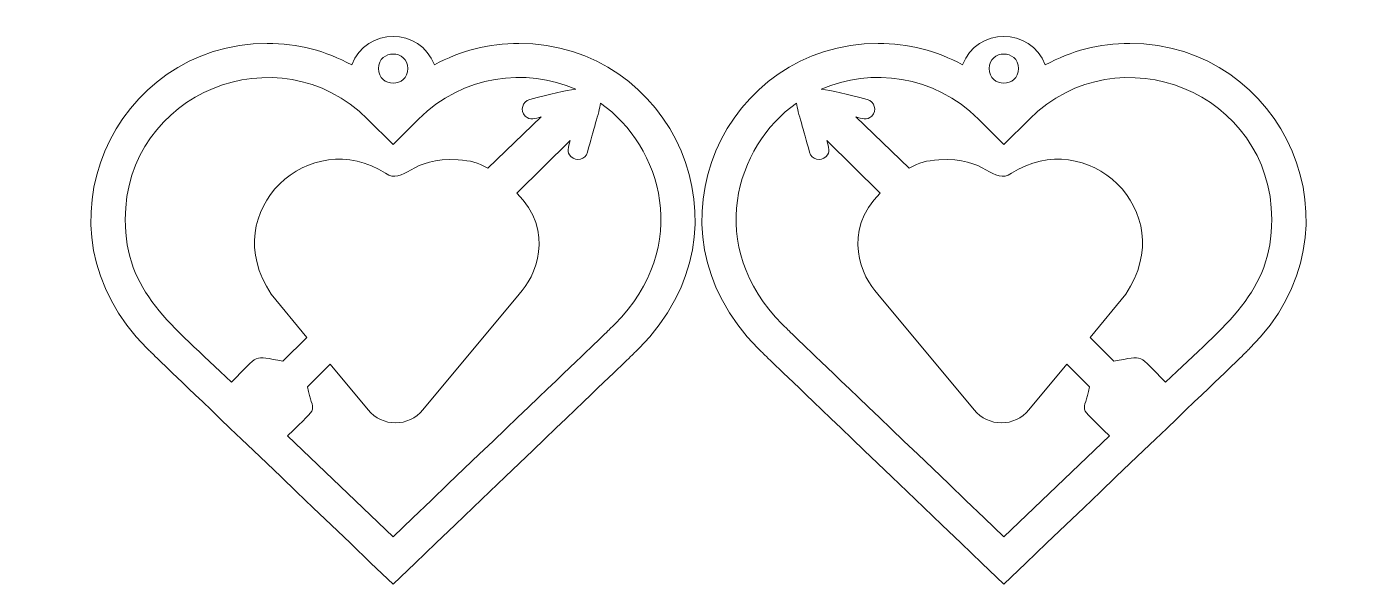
# Model space of a CAD drawing. Header units: inches. Extents: x 8.37 to 12.74, y -1.89 to -0.08.
import ezdxf

# ---------------------------------------------------------------- set-up
doc = ezdxf.new("R2010")
doc.units = ezdxf.units.IN
doc.header["$MEASUREMENT"] = 0
doc.layers.add('_U+0421_U+043B_U+043E_U+0439 1', color=7, linetype='Continuous')

msp = doc.modelspace()

# ---------------------------------------------------------------- linework, layer by layer
at = {"layer": '_U+0421_U+043B_U+043E_U+0439 1', "color": 242, "lineweight": 18, "true_color": 0xc1272d}
for points, knots in [([(9.9719, -0.1323), (9.8744, -0.1323), (9.7806, -0.1566), (9.6974, -0.2023), (9.6502, -0.0787), (9.4756, -0.0793), (9.4285, -0.2024), (9.3455, -0.1568), (9.2517, -0.1324), (9.1544, -0.1323), (9.1544, -0.1323), (9.1537, -0.1323), (9.1537, -0.1323), (8.6587, -0.1323), (8.3731, -0.7368), (8.7634, -1.1232), (8.7944, -1.1545), (8.7741, -1.135), (9.5628, -1.8902), (10.3536, -1.1329), (10.3298, -1.1561), (10.3623, -1.1232), (10.7524, -0.7331), (10.4654, -0.1323), (9.9719, -0.1323)], [0, 0, 0, 0, 1, 1, 1, 2, 2, 2, 3, 3, 3, 4, 4, 4, 5, 5, 5, 6, 6, 6, 7, 7, 7, 8, 8, 8, 8]), ([(10.7483, -1.1232), (10.7808, -1.1561), (10.757, -1.1329), (11.5477, -1.8902), (12.3364, -1.135), (12.3162, -1.1545), (12.3471, -1.1232), (12.7374, -0.7368), (12.4518, -0.1323), (11.9569, -0.1323), (11.9569, -0.1323), (11.9562, -0.1323), (11.9562, -0.1323), (11.8588, -0.1324), (11.7651, -0.1568), (11.682, -0.2024), (11.635, -0.0793), (11.4603, -0.0787), (11.4131, -0.2023), (11.3299, -0.1566), (11.2362, -0.1323), (11.1387, -0.1323), (10.6452, -0.1323), (10.3581, -0.7331), (10.7483, -1.1232)], [0, 0, 0, 0, 1, 1, 1, 2, 2, 2, 3, 3, 3, 4, 4, 4, 5, 5, 5, 6, 6, 6, 7, 7, 7, 8, 8, 8, 8]), ([(8.6927, -0.7046), (8.6927, -0.2922), (9.1916, -0.0907), (9.4799, -0.3785), (9.4799, -0.3785), (9.5628, -0.4614), (9.5628, -0.4614), (9.5628, -0.4614), (9.6458, -0.3785), (9.6458, -0.3785), (9.7888, -0.2354), (9.9954, -0.211), (10.1563, -0.281), (10.1228, -0.2863), (10.0745, -0.2967), (10.007, -0.315), (9.9828, -0.3217), (9.9748, -0.3511), (9.9923, -0.3685), (10.0084, -0.3845), (10.0245, -0.3764), (10.0445, -0.3711), (10.0445, -0.3711), (9.8706, -0.5384), (9.8706, -0.5384), (9.8358, -0.517), (9.8169, -0.5148), (9.774, -0.5107), (9.6212, -0.4986), (9.5984, -0.5948), (9.538, -0.5548), (9.2981, -0.3959), (8.9858, -0.6749), (9.1667, -0.9473), (9.1667, -0.9473), (9.283, -1.0884), (9.283, -1.0884), (9.283, -1.0884), (9.2053, -1.1659), (9.2053, -1.1659), (9.1058, -1.147), (9.1293, -1.141), (9.038, -1.2336), (8.8394, -1.0434), (8.6927, -0.9414), (8.6927, -0.7046)], [0, 0, 0, 0, 1, 1, 1, 2, 2, 2, 3, 3, 3, 4, 4, 4, 5, 5, 5, 6, 6, 6, 7, 7, 7, 8, 8, 8, 9, 9, 9, 10, 10, 10, 11, 11, 11, 12, 12, 12, 13, 13, 13, 14, 14, 14, 15, 15, 15, 15]), ([(12.0726, -1.2336), (11.9813, -1.141), (12.0048, -1.147), (11.9052, -1.1659), (11.9052, -1.1659), (11.8276, -1.0884), (11.8276, -1.0884), (11.8276, -1.0884), (11.9438, -0.9473), (11.9438, -0.9473), (12.1248, -0.6749), (11.8124, -0.3959), (11.5726, -0.5548), (11.5121, -0.5948), (11.4894, -0.4986), (11.3366, -0.5107), (11.2937, -0.5148), (11.2748, -0.517), (11.2399, -0.5384), (11.2399, -0.5384), (11.066, -0.3711), (11.066, -0.3711), (11.086, -0.3764), (11.1021, -0.3845), (11.1183, -0.3685), (11.1358, -0.3511), (11.1277, -0.3217), (11.1035, -0.315), (11.036, -0.2967), (10.9877, -0.2863), (10.9542, -0.281), (11.1152, -0.211), (11.3217, -0.2354), (11.4648, -0.3785), (11.4648, -0.3785), (11.5477, -0.4614), (11.5477, -0.4614), (11.5477, -0.4614), (11.6306, -0.3785), (11.6306, -0.3785), (11.9189, -0.0907), (12.4178, -0.2922), (12.4178, -0.7046), (12.4178, -0.9414), (12.2711, -1.0434), (12.0726, -1.2336)], [0, 0, 0, 0, 1, 1, 1, 2, 2, 2, 3, 3, 3, 4, 4, 4, 5, 5, 5, 6, 6, 6, 7, 7, 7, 8, 8, 8, 9, 9, 9, 10, 10, 10, 11, 11, 11, 12, 12, 12, 13, 13, 13, 14, 14, 14, 15, 15, 15, 15]), ([(9.6109, -0.2143), (9.6109, -0.2772), (9.5155, -0.2774), (9.5155, -0.2141), (9.5158, -0.151), (9.6112, -0.1514), (9.6109, -0.2143)], [0, 0, 0, 0, 1, 1, 1, 2, 2, 2, 2]), ([(11.5951, -0.2141), (11.5951, -0.2774), (11.4996, -0.2772), (11.4996, -0.2143), (11.4993, -0.1514), (11.5947, -0.151), (11.5951, -0.2141)], [0, 0, 0, 0, 1, 1, 1, 2, 2, 2, 2]), ([(10.2834, -1.045), (10.251, -1.0777), (10.2664, -1.0624), (9.5628, -1.7363), (9.5628, -1.7363), (9.2198, -1.4078), (9.2198, -1.4078), (9.333, -1.2992), (9.301, -1.3399), (9.2847, -1.2489), (9.2847, -1.2489), (9.3584, -1.1755), (9.3584, -1.1755), (9.3584, -1.1755), (9.4817, -1.3236), (9.4817, -1.3236), (9.5273, -1.3798), (9.6144, -1.3798), (9.6601, -1.3236), (9.6601, -1.3236), (9.9723, -0.9473), (9.9723, -0.9473), (10.0259, -0.8938), (10.0906, -0.743), (9.9647, -0.6188), (9.9647, -0.6188), (10.1383, -0.4486), (10.1383, -0.4486), (10.1328, -0.4699), (10.1248, -0.486), (10.1409, -0.5006), (10.1583, -0.518), (10.1878, -0.51), (10.1945, -0.486), (10.2141, -0.4116), (10.2317, -0.3599), (10.2372, -0.3266), (10.4359, -0.4669), (10.5343, -0.7916), (10.2834, -1.045)], [0, 0, 0, 0, 1, 1, 1, 2, 2, 2, 3, 3, 3, 4, 4, 4, 5, 5, 5, 6, 6, 6, 7, 7, 7, 8, 8, 8, 9, 9, 9, 10, 10, 10, 11, 11, 11, 12, 12, 12, 13, 13, 13, 13]), ([(10.8734, -0.3266), (10.8788, -0.3599), (10.8965, -0.4116), (10.916, -0.486), (10.9227, -0.51), (10.9523, -0.518), (10.9696, -0.5006), (10.9858, -0.486), (10.9777, -0.4699), (10.9723, -0.4486), (10.9723, -0.4486), (11.1459, -0.6188), (11.1459, -0.6188), (11.0199, -0.743), (11.0846, -0.8938), (11.1383, -0.9473), (11.1383, -0.9473), (11.4505, -1.3236), (11.4505, -1.3236), (11.4962, -1.3798), (11.5833, -1.3798), (11.6288, -1.3236), (11.6288, -1.3236), (11.7521, -1.1755), (11.7521, -1.1755), (11.7521, -1.1755), (11.8259, -1.2489), (11.8259, -1.2489), (11.8095, -1.3399), (11.7776, -1.2992), (11.8908, -1.4078), (11.8908, -1.4078), (11.5477, -1.7363), (11.5477, -1.7363), (10.8442, -1.0624), (10.8596, -1.0777), (10.8271, -1.045), (10.5762, -0.7916), (10.6747, -0.4669), (10.8734, -0.3266)], [0, 0, 0, 0, 1, 1, 1, 2, 2, 2, 3, 3, 3, 4, 4, 4, 5, 5, 5, 6, 6, 6, 7, 7, 7, 8, 8, 8, 9, 9, 9, 10, 10, 10, 11, 11, 11, 12, 12, 12, 13, 13, 13, 13])]:
    msp.add_open_spline(points, degree=3, knots=knots, dxfattribs=at)

doc.saveas('drawing.dxf')
